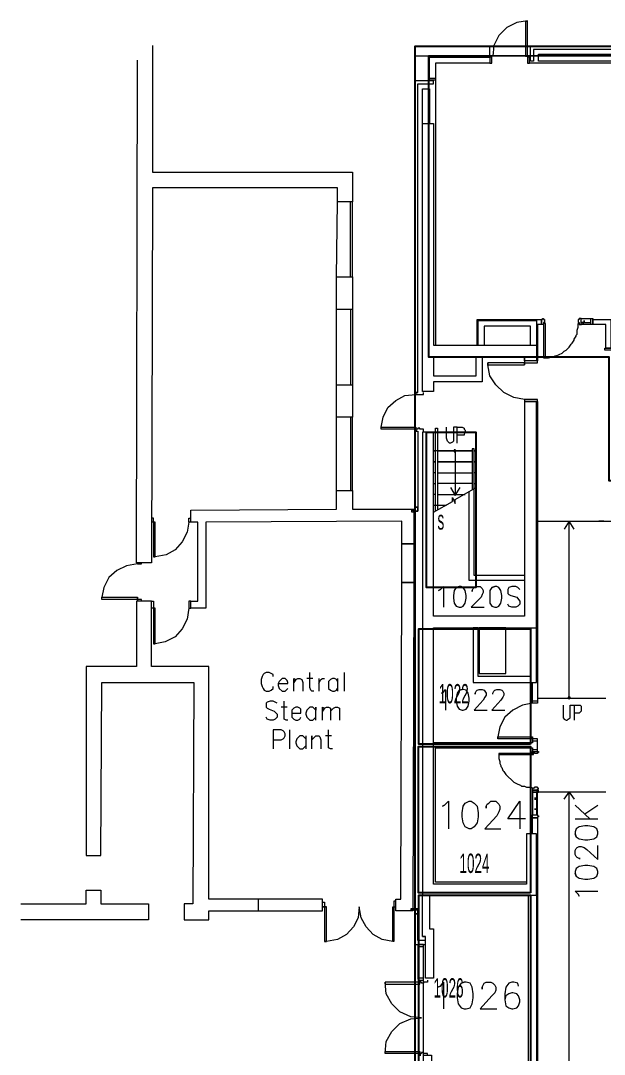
# Model space of a CAD drawing. Header units: metres. Extents: x 3 to 116, y 0 to 119.
# Drawn here: x 59.14 to 74.22, y 92.01 to 118.74 of the extents above; entities that cross this region are included whole.
import ezdxf

# ---------------------------------------------------------------- set-up
doc = ezdxf.new("R2010")
doc.units = ezdxf.units.M
doc.layers.add('Outside', color=7, linetype='Continuous')
doc.layers.add('PDF_Geometry', color=7, linetype='Continuous', transparency=0.8)
doc.styles.get("Standard").update_dxf_attribs({"font": 'arial.ttf', "width": 0.5, "height": 0.5})

msp = doc.modelspace()

# ---------------------------------------------------------------- linework, layer by layer
msp.add_lwpolyline([(69.682, 117.818), (69.682, 110.041), (74.338, 110.041), (74.338, 106.843), (91.885, 106.843), (91.885, 117.835), (69.682, 117.818)])
for points in [[(69.631, 108.097), (70.907, 108.097), (70.907, 104.08), (69.631, 104.08)], [(72.317, 100.023), (69.428, 100.023), (69.428, 103.008), (72.317, 103.008)], [(72.317, 96.181), (69.425, 96.181), (69.425, 99.967), (72.317, 99.967)], [(72.317, 91.238), (69.431, 91.238), (69.431, 96.124), (72.317, 96.124)]]:
    msp.add_lwpolyline(points, close=True)
at = {"layer": 'Outside'}
msp.add_lwpolyline([(92.232, 88.408), (89.611, 88.424), (89.611, 89.55), (74.594, 89.55), (74.594, 96.457), (76.18, 96.457), (76.18, 96.215), (77.024, 95.408), (78.61, 95.382), (79.48, 96.201), (79.48, 96.508), (81.552, 96.508), (81.552, 98.989), (90.404, 98.913, 0.420713), (91.632, 100.115), (91.658, 101.292), (94.011, 101.266), (94.037, 107.022), (92.092, 107.048), (92.092, 118.074), (69.324, 118.074), (69.324, 82.054)], format="xyb", dxfattribs=at)
at = {"layer": 'PDF_Geometry', "lineweight": 5}
for points in [[(72.189, 118.714), (72.24, 118.739), (72.189, 118.714), (72.189, 117.818), (72.24, 117.818), (72.24, 118.739), (71.959, 118.688), (71.703, 118.56), (71.499, 118.355), (71.371, 118.1), (71.345, 117.818)], [(62.545, 118.1), (62.545, 114.825), (67.712, 114.825), (67.712, 114.058), (67.329, 114.058)], [(71.268, 117.818), (71.268, 118.074), (69.324, 118.074), (69.324, 117.179), (69.324, 109.12), (69.401, 109.12), (69.35, 109.12), (69.35, 109.069), (69.554, 109.069), (69.554, 109.12)], [(72.24, 118.074), (72.317, 118.074)], [(72.317, 117.69), (72.317, 118.074), (76.282, 118.074), (76.282, 117.588), (75.489, 117.588), (75.489, 117.69), (76.206, 117.69), (76.206, 117.997), (72.394, 117.997), (72.394, 117.69), (72.317, 117.69), (72.292, 117.741), (72.292, 117.793)], [(67.303, 112.113), (67.329, 114.058), (67.329, 114.416), (62.545, 114.416), (62.519, 104.72), (62.135, 104.72), (62.161, 117.716)], [(69.682, 117.818), (69.324, 117.818)], [(71.268, 117.639), (71.319, 117.639), (71.319, 117.818), (71.294, 117.818), (71.294, 117.793), (71.268, 117.793), (71.268, 117.639), (69.861, 117.639), (69.861, 117.255), (69.861, 110.348)], [(75.464, 117.588), (75.464, 117.639), (72.292, 117.639)], [(74.875, 117.716), (74.875, 117.69), (72.522, 117.69), (72.522, 117.869), (74.875, 117.869)], [(69.401, 109.12), (69.401, 117.102), (69.81, 117.102), (69.81, 117.179), (69.324, 117.179)], [(69.529, 116.079), (69.529, 116.974), (69.708, 116.974), (69.708, 116.079)], [(72.599, 110.885), (72.599, 111.013), (72.599, 110.885), (72.496, 110.885), (72.496, 109.939), (72.471, 109.939), (72.164, 109.939), (72.164, 110.041), (72.164, 109.939), (72.164, 109.888), (72.496, 109.888), (72.496, 109.939), (72.164, 109.939), (72.164, 110.041), (71.064, 110.041), (71.064, 109.402), (69.81, 109.402), (69.81, 109.146), (69.529, 109.146), (69.529, 116.079), (69.81, 116.079), (69.81, 110.348), (72.471, 110.348), (72.471, 109.939)], [(67.661, 112.113), (67.661, 114.058)], [(67.712, 112.113), (67.712, 114.058)], [(67.303, 109.325), (67.303, 111.269)], [(67.661, 111.269), (67.661, 109.325)], [(67.712, 111.269), (67.712, 109.325)], [(70.936, 110.348), (70.936, 111.013), (72.599, 111.013)], [(70.961, 110.348), (70.961, 110.988), (72.471, 110.988), (72.471, 110.348)], [(73.622, 111.039), (73.878, 111.039)], [(73.699, 110.936), (73.699, 110.988), (73.699, 110.936), (73.622, 110.936)], [(73.929, 110.885), (73.929, 111.013), (73.929, 110.885), (73.878, 110.885), (73.878, 111.039), (73.929, 111.039), (73.929, 111.013)], [(74.261, 110.271), (74.261, 110.885), (73.929, 110.885), (73.929, 111.013), (74.389, 111.013), (74.389, 110.271), (74.261, 110.271), (74.415, 110.271), (74.415, 110.22), (74.236, 110.22), (74.236, 110.271), (74.261, 110.271), (74.389, 110.271)], [(72.317, 110.348), (72.317, 110.834), (71.115, 110.834), (71.115, 110.348)], [(72.65, 110.016), (72.701, 110.016), (72.701, 110.911), (72.65, 110.911), (72.65, 110.016), (72.778, 110.016), (72.88, 110.041), (72.906, 110.041), (72.957, 110.067), (72.982, 110.067), (73.136, 110.143), (73.187, 110.195), (73.238, 110.22), (73.315, 110.297), (73.366, 110.374), (73.392, 110.399), (73.443, 110.476), (73.443, 110.502), (73.494, 110.578), (73.494, 110.604), (73.52, 110.629), (73.52, 110.732), (73.545, 110.809), (73.545, 110.911)], [(73.878, 110.885), (73.622, 110.885), (73.699, 110.936), (73.878, 110.936)], [(72.164, 108.941), (71.882, 108.992), (71.626, 109.12), (71.422, 109.325), (71.268, 109.555), (71.217, 109.836), (71.217, 109.888), (71.217, 109.836), (72.164, 109.836), (72.164, 109.888), (71.217, 109.888)], [(72.164, 109.888), (72.164, 109.836)], [(68.454, 108.225), (68.505, 108.481), (68.633, 108.736), (68.838, 108.915), (69.068, 109.043), (69.35, 109.069)], [(69.81, 96.124), (72.471, 96.124), (72.471, 97.71), (72.215, 97.71), (72.215, 96.406), (69.81, 96.406), (69.81, 103.032), (72.471, 103.032), (72.471, 108.89), (72.164, 108.89), (72.164, 103.339), (69.81, 103.339), (69.81, 108.097), (69.529, 108.097), (69.529, 96.124)], [(72.471, 108.89), (72.496, 108.89), (72.496, 101.087), (72.368, 101.087), (72.368, 101.624)], [(63.542, 105.769), (63.542, 106.076), (67.303, 106.101), (67.303, 106.587), (67.712, 106.587), (67.712, 108.481)], [(67.303, 106.587), (67.303, 108.481)], [(67.661, 108.481), (67.661, 106.587)], [(69.554, 108.122), (69.554, 108.174), (69.452, 108.174), (69.452, 108.199), (69.401, 108.199), (69.401, 108.174), (69.35, 108.174), (69.35, 108.122), (69.375, 108.122), (69.35, 108.174), (68.454, 108.174), (68.454, 108.225), (69.35, 108.225), (69.35, 108.174)], [(69.324, 108.122), (69.401, 108.122)], [(69.861, 106.05), (69.861, 108.199), (69.912, 108.199), (69.912, 106.076)], [(70.424, 107.815), (70.424, 108.225), (70.322, 108.225), (70.322, 107.867), (70.296, 107.841), (70.245, 107.815), (70.219, 107.815), (70.168, 107.867), (70.143, 107.943), (70.143, 108.225)], [(70.424, 108.225), (70.552, 108.225), (70.603, 108.199), (70.603, 108.174), (70.629, 108.148), (70.629, 108.097), (70.603, 108.046), (70.603, 108.02), (70.424, 108.02)], [(72.471, 107.457), (72.471, 107.867)], [(72.471, 107.432), (72.471, 107.841)], [(69.912, 107.611), (70.808, 107.611), (69.81, 107.611), (69.861, 107.611)], [(69.81, 106.025), (70.296, 106.306), (70.296, 106.408), (70.373, 106.255), (70.373, 106.357), (70.91, 106.664), (70.91, 107.611)], [(70.399, 107.611), (70.373, 107.636), (70.347, 107.636), (70.347, 107.585), (70.373, 107.585), (70.399, 107.611), (70.373, 107.636), (70.347, 107.636), (70.399, 107.611), (70.347, 107.611), (70.399, 107.611), (70.347, 107.611), (70.373, 107.585), (70.347, 107.585)], [(70.373, 107.611), (70.373, 106.46)], [(72.164, 104.387), (70.859, 104.387), (70.859, 106.639), (70.859, 107.662), (70.808, 107.662), (70.808, 106.613)], [(72.164, 107.534), (72.164, 107.432)], [(69.81, 107.329), (69.861, 107.329)], [(69.861, 107.329), (69.81, 107.329), (69.861, 107.329)], [(70.859, 107.329), (70.91, 107.329)], [(70.859, 107.329), (70.91, 107.329), (70.859, 107.329)], [(69.861, 107.048), (69.81, 107.048)], [(69.912, 107.048), (70.808, 107.048)], [(70.91, 107.048), (70.859, 107.048)], [(69.81, 106.767), (69.861, 106.767)], [(70.808, 106.767), (69.912, 106.767)], [(70.859, 106.767), (70.91, 106.767)], [(67.712, 106.587), (67.712, 106.101), (69.298, 106.101), (69.298, 105.206), (68.991, 105.206), (68.991, 105.794), (63.926, 105.769), (63.926, 103.543), (63.542, 103.543), (63.542, 103.722), (63.721, 103.722), (63.721, 105.769), (63.491, 105.769), (63.491, 105.871), (63.542, 105.871)], [(69.861, 106.485), (69.81, 106.485)], [(69.912, 106.485), (70.629, 106.485)], [(70.245, 106.664), (70.373, 106.46), (70.501, 106.664)], [(72.164, 104.259), (70.731, 104.259), (70.731, 106.562)], [(69.298, 106.025), (69.247, 106.025), (69.247, 106.076), (69.298, 106.076), (69.273, 106.05), (69.401, 106.05), (69.273, 106.05), (69.401, 106.05), (69.401, 106.153), (69.35, 106.153), (69.401, 106.153), (69.401, 106.05)], [(70.143, 106.204), (69.81, 106.204)], [(62.57, 105.769), (62.57, 105.871), (62.519, 105.871)], [(62.621, 105.769), (62.57, 105.769), (62.519, 105.769)], [(63.491, 105.769), (63.44, 105.513), (63.312, 105.257), (63.133, 105.053), (62.903, 104.925), (62.621, 104.873), (62.57, 104.873), (62.621, 104.873), (62.621, 105.769), (62.57, 105.769), (62.57, 104.873)], [(72.496, 105.794), (74.261, 105.794), (74.441, 105.794)], [(73.443, 105.59), (73.315, 105.794), (73.187, 105.59)], [(73.34, 101.215), (73.34, 101.241), (73.289, 101.241), (73.289, 101.215), (73.315, 101.19), (73.34, 101.215), (73.315, 101.215), (73.315, 101.19), (73.315, 101.215), (73.34, 101.215), (73.34, 101.241), (73.315, 101.215), (73.315, 101.241), (73.315, 101.215), (73.289, 101.241), (73.289, 101.215), (73.315, 101.215), (73.315, 101.19), (73.315, 105.794)], [(74.21, 105.794), (74.082, 105.794)], [(62.161, 104.694), (61.88, 104.643), (61.624, 104.515), (61.419, 104.336), (61.291, 104.08), (61.24, 103.825)], [(62.161, 104.72), (62.161, 104.694), (62.263, 104.694), (62.263, 104.72)], [(69.989, 104.029), (69.938, 104.004), (69.989, 104.029), (70.066, 104.106), (70.066, 103.569)], [(70.399, 104.08), (70.475, 104.106), (70.399, 104.08), (70.347, 104.004), (70.322, 103.876), (70.322, 103.799), (70.347, 103.671), (70.399, 103.594), (70.475, 103.569), (70.526, 103.569), (70.578, 103.594), (70.629, 103.671), (70.654, 103.799), (70.654, 103.876), (70.629, 104.004), (70.578, 104.08), (70.526, 104.106), (70.475, 104.106)], [(70.808, 104.004), (70.808, 103.978), (70.808, 104.004), (70.833, 104.055), (70.859, 104.08), (70.91, 104.106), (71.012, 104.106), (71.064, 104.055), (71.089, 104.004), (71.089, 103.952), (71.064, 103.901), (71.038, 103.825), (70.782, 103.569), (71.115, 103.569)], [(71.319, 104.08), (71.396, 104.106), (71.319, 104.08), (71.268, 104.004), (71.268, 103.671), (71.319, 103.594), (71.396, 103.569), (71.447, 103.569), (71.499, 103.594), (71.55, 103.671), (71.575, 103.799), (71.575, 103.876), (71.55, 104.004), (71.499, 104.08), (71.447, 104.106), (71.396, 104.106)], [(71.985, 104.08), (72.036, 104.029), (71.985, 104.08), (71.933, 104.106), (71.831, 104.106), (71.754, 104.08), (71.729, 104.029), (71.729, 103.927), (71.754, 103.901), (71.806, 103.876), (71.959, 103.825), (72.01, 103.773), (72.036, 103.722), (72.036, 103.645), (71.985, 103.594), (71.933, 103.569), (71.831, 103.569), (71.754, 103.594), (71.729, 103.645)], [(62.161, 103.773), (62.161, 103.825)], [(62.263, 103.722), (62.263, 103.773), (62.161, 103.773), (62.161, 103.722)], [(62.57, 103.543), (62.621, 103.543)], [(63.491, 103.543), (63.44, 103.262), (63.312, 103.006), (63.133, 102.801), (62.877, 102.673), (62.621, 102.622)], [(63.542, 103.722), (63.542, 103.722)], [(72.317, 103.032), (72.317, 101.778), (70.961, 101.778), (70.961, 103.032), (70.833, 103.032), (70.833, 101.624), (72.471, 101.624), (72.471, 103.032)], [(65.666, 101.778), (65.666, 101.829), (65.563, 101.88), (65.487, 101.88), (65.436, 101.855), (65.41, 101.829), (65.384, 101.778), (65.359, 101.701), (65.359, 101.599), (65.384, 101.522), (65.41, 101.471), (65.436, 101.42), (65.487, 101.394), (65.563, 101.394), (65.615, 101.42), (65.666, 101.471), (65.666, 101.522)], [(66.715, 101.394), (66.663, 101.394), (66.638, 101.42), (66.612, 101.497), (66.612, 101.88)], [(67.508, 101.394), (67.508, 101.88)], [(65.794, 101.599), (66.049, 101.599), (66.049, 101.624), (66.024, 101.676), (65.973, 101.727), (65.896, 101.727), (65.819, 101.65), (65.794, 101.599), (65.794, 101.548), (65.819, 101.471), (65.896, 101.394), (65.973, 101.394), (66.049, 101.471)], [(66.203, 101.394), (66.203, 101.727), (66.254, 101.701), (66.203, 101.624), (66.254, 101.701), (66.305, 101.727), (66.356, 101.727), (66.408, 101.701), (66.433, 101.624), (66.433, 101.394)], [(66.689, 101.727), (66.536, 101.727)], [(66.843, 101.727), (66.843, 101.394)], [(66.843, 101.599), (66.894, 101.701), (66.945, 101.727), (66.996, 101.727)], [(67.329, 101.65), (67.303, 101.701), (67.252, 101.727), (67.201, 101.727), (67.15, 101.701), (67.098, 101.65), (67.098, 101.471), (67.15, 101.42), (67.201, 101.394), (67.252, 101.394), (67.303, 101.42), (67.329, 101.471)], [(67.329, 101.727), (67.329, 101.394)], [(70.066, 101.369), (70.015, 101.343), (70.066, 101.369), (70.117, 101.445), (70.117, 100.908)], [(70.475, 101.42), (70.552, 101.445), (70.475, 101.42), (70.424, 101.343), (70.399, 101.215), (70.399, 101.138), (70.424, 101.011), (70.475, 100.934), (70.552, 100.908), (70.578, 100.908), (70.654, 100.934), (70.705, 101.011), (70.731, 101.138), (70.731, 101.215), (70.705, 101.343), (70.654, 101.42), (70.578, 101.445), (70.552, 101.445)], [(70.885, 101.343), (70.885, 101.317), (70.885, 101.343), (70.91, 101.394), (70.936, 101.42), (70.987, 101.445), (71.064, 101.445), (71.115, 101.42), (71.14, 101.394), (71.166, 101.343), (71.166, 101.292), (71.14, 101.241), (71.089, 101.164), (70.859, 100.908), (71.192, 100.908)], [(71.345, 101.317), (71.345, 101.343), (71.371, 101.394), (71.396, 101.42), (71.447, 101.445), (71.524, 101.445), (71.575, 101.42), (71.601, 101.394), (71.626, 101.343), (71.626, 101.292), (71.601, 101.241), (71.55, 101.164), (71.319, 100.908), (71.652, 100.908)], [(65.768, 101.087), (65.666, 101.138), (65.589, 101.138), (65.512, 101.113), (65.487, 101.087), (65.487, 100.985), (65.512, 100.959), (65.563, 100.934), (65.691, 100.883), (65.768, 100.806), (65.768, 100.729), (65.717, 100.678), (65.666, 100.652), (65.589, 100.652), (65.512, 100.678), (65.487, 100.729)], [(66.049, 100.652), (65.998, 100.652), (65.947, 100.678), (65.947, 100.755), (65.947, 101.138)], [(72.368, 101.087), (72.113, 101.036), (71.857, 100.908), (71.652, 100.729), (71.524, 100.473), (71.473, 100.217), (71.473, 100.166), (71.473, 100.217), (72.368, 100.217), (72.368, 100.166), (71.473, 100.166)], [(72.496, 101.138), (72.368, 101.138)], [(72.496, 101.215), (74.261, 101.215)], [(66.024, 100.985), (65.87, 100.985)], [(66.152, 100.831), (66.382, 100.831), (66.382, 100.934), (66.356, 100.959), (66.305, 100.985), (66.254, 100.985), (66.203, 100.959), (66.152, 100.908), (66.152, 100.729), (66.203, 100.678), (66.254, 100.652), (66.305, 100.652), (66.356, 100.678), (66.382, 100.729)], [(66.766, 100.652), (66.766, 100.985), (66.766, 100.908), (66.689, 100.985), (66.612, 100.985), (66.536, 100.908), (66.51, 100.831), (66.51, 100.806), (66.536, 100.729), (66.612, 100.652), (66.689, 100.652), (66.766, 100.729)], [(66.945, 100.652), (66.945, 100.985), (66.996, 100.959), (66.945, 100.883), (66.996, 100.959), (67.047, 100.985), (67.098, 100.985), (67.15, 100.959), (67.15, 100.652)], [(67.15, 100.883), (67.226, 100.959), (67.277, 100.985), (67.329, 100.985), (67.38, 100.959), (67.38, 100.652)], [(73.161, 101.036), (73.161, 100.704), (73.187, 100.678), (73.238, 100.652), (73.264, 100.652), (73.289, 100.678), (73.34, 100.704), (73.34, 101.036), (73.443, 101.036), (73.443, 100.652)], [(73.443, 101.036), (73.596, 101.036), (73.622, 101.011), (73.622, 100.883), (73.571, 100.831), (73.443, 100.831)], [(65.666, 100.141), (65.87, 100.141), (65.922, 100.166), (65.947, 100.192), (65.973, 100.243), (65.973, 100.294), (65.947, 100.345), (65.922, 100.371), (65.87, 100.397), (65.666, 100.397), (65.666, 99.91)], [(66.101, 99.91), (66.101, 100.397)], [(67.201, 99.91), (67.15, 99.91), (67.098, 99.936), (67.098, 100.013), (67.098, 100.397)], [(66.51, 100.166), (66.433, 100.243), (66.356, 100.243), (66.28, 100.166), (66.254, 100.09), (66.254, 100.064), (66.28, 99.987), (66.356, 99.91), (66.433, 99.91), (66.51, 99.987)], [(66.51, 100.243), (66.51, 99.91)], [(66.663, 99.91), (66.663, 100.243), (66.663, 100.141), (66.766, 100.243), (66.843, 100.243), (66.868, 100.217), (66.894, 100.141), (66.894, 99.91)], [(67.175, 100.243), (67.022, 100.243)], [(72.215, 96.457), (69.861, 96.457), (69.861, 99.936), (72.368, 99.936), (72.368, 99.834), (72.496, 99.834), (72.496, 100.166), (72.368, 100.166), (72.368, 100.064), (69.81, 100.064)], [(72.368, 100.166), (72.368, 100.217)], [(72.368, 100.115), (72.496, 100.115)], [(71.499, 99.783), (71.499, 99.757), (72.394, 99.757), (72.394, 99.783), (71.499, 99.783), (71.499, 99.655), (71.524, 99.578), (71.524, 99.527), (71.55, 99.476), (71.55, 99.45), (71.575, 99.424), (71.601, 99.348), (71.626, 99.322), (71.678, 99.245), (71.882, 99.041), (71.985, 98.989), (72.061, 98.964), (72.087, 98.938), (72.164, 98.938), (72.215, 98.913), (72.317, 98.913), (72.394, 98.887)], [(72.368, 99.885), (72.496, 99.885)], [(72.496, 98.836), (72.368, 98.836), (72.368, 98.785), (72.522, 98.785), (72.522, 98.836), (72.496, 98.836), (72.471, 98.785), (72.471, 98.631), (72.42, 98.631)], [(74.261, 98.785), (72.496, 98.785), (72.368, 98.785), (72.368, 98.196), (72.496, 98.196), (72.496, 98.785)], [(73.187, 98.606), (73.315, 98.785)], [(73.315, 90.343), (73.315, 98.785), (73.443, 98.606)], [(70.092, 98.452), (70.04, 98.427), (70.092, 98.452), (70.194, 98.555), (70.194, 97.838)], [(71.166, 98.427), (71.166, 98.376), (71.166, 98.427), (71.192, 98.478), (71.243, 98.503), (71.294, 98.555), (71.422, 98.555), (71.499, 98.478), (71.524, 98.427), (71.524, 98.35), (71.499, 98.273), (71.447, 98.171), (71.14, 97.838), (71.55, 97.838)], [(72.189, 98.094), (71.729, 98.094), (72.036, 98.555), (72.036, 97.838)], [(72.42, 98.606), (72.471, 98.606), (72.471, 98.35), (72.42, 98.35), (72.471, 98.35), (72.471, 98.196)], [(73.852, 98.094), (73.468, 98.452)], [(73.724, 98.222), (74.057, 98.452)], [(72.368, 98.12), (72.496, 98.12), (72.368, 98.12), (72.368, 98.196), (72.496, 98.196), (72.496, 98.171), (72.522, 98.171), (72.522, 98.145), (72.496, 98.145), (72.496, 98.12), (72.496, 90.266), (72.292, 90.266), (72.036, 90.215), (71.831, 90.112), (71.652, 89.959), (71.524, 89.729), (71.473, 89.498)], [(72.368, 97.71), (72.368, 98.12), (72.496, 98.12)], [(73.468, 98.094), (74.057, 98.094)], [(73.494, 97.634), (73.468, 97.71), (73.494, 97.634), (73.571, 97.582), (73.724, 97.557), (73.801, 97.557), (73.954, 97.582), (74.031, 97.634), (74.057, 97.71), (74.057, 97.762), (74.031, 97.838), (73.954, 97.889), (73.801, 97.915), (73.724, 97.915), (73.571, 97.889), (73.494, 97.838), (73.468, 97.762), (73.468, 97.71)], [(73.571, 97.071), (73.596, 97.071), (73.571, 97.071), (73.52, 97.096), (73.494, 97.122), (73.468, 97.173), (73.468, 97.275), (73.494, 97.327), (73.52, 97.352), (73.571, 97.378), (73.622, 97.378), (73.699, 97.352), (73.775, 97.301), (74.057, 97.045), (74.057, 97.403)], [(73.494, 96.61), (73.468, 96.687), (73.494, 96.61), (73.571, 96.559), (73.724, 96.534), (73.801, 96.534), (73.954, 96.559), (74.031, 96.61), (74.057, 96.687), (74.057, 96.738), (74.031, 96.815), (73.954, 96.866), (73.801, 96.892), (73.724, 96.892), (73.571, 96.866), (73.494, 96.815), (73.468, 96.738), (73.468, 96.687)], [(59.142, 95.894), (60.831, 95.894), (60.831, 96.252), (61.214, 96.252), (61.214, 95.894), (62.442, 95.894), (62.442, 95.485), (59.142, 95.485)], [(65.282, 96.022), (65.282, 95.715)], [(69.529, 95.05), (69.605, 95.05), (69.529, 95.05), (69.529, 96.124), (72.343, 96.124)], [(72.906, 88.987), (72.496, 88.987), (69.554, 88.987), (69.554, 91.98), (69.759, 91.98), (69.759, 91.443), (72.266, 91.443), (72.266, 96.124)], [(69.708, 96.124), (69.708, 95.254), (69.81, 95.254), (69.81, 93.975), (69.605, 93.975), (69.605, 95.05)], [(72.471, 96.124), (72.471, 90.317)], [(73.545, 96.15), (73.571, 96.099), (73.545, 96.15), (73.468, 96.227), (74.057, 96.227)], [(66.945, 95.817), (66.945, 95.945), (66.996, 95.945), (66.996, 95.817), (66.945, 95.817), (66.996, 95.817), (67.047, 95.817)], [(68.787, 94.922), (68.761, 94.922), (68.48, 94.973), (68.25, 95.101), (68.071, 95.306), (67.943, 95.536), (67.891, 95.817), (67.866, 95.536), (67.738, 95.306), (67.559, 95.101), (67.329, 94.973), (67.047, 94.922), (66.996, 94.922), (67.047, 94.922), (67.047, 95.817), (66.996, 95.817), (66.996, 94.922)], [(69.222, 95.766), (69.273, 95.766), (69.222, 95.766), (69.222, 95.741), (69.273, 95.741), (69.247, 95.741), (69.401, 95.741), (69.401, 95.766), (69.247, 95.766), (69.247, 95.741)], [(69.401, 95.741), (69.401, 95.638), (69.35, 95.638), (69.401, 95.638), (69.401, 95.766)], [(69.426, 94.845), (69.426, 94.82), (69.401, 94.82), (69.401, 93.95)], [(69.426, 93.95), (69.426, 94.794)], [(72.164, 73.254), (72.164, 73.458), (72.266, 73.458), (72.266, 72.921), (69.554, 72.921), (69.554, 94.845)], [(69.657, 93.924), (69.657, 93.873), (69.554, 93.873), (69.554, 93.847), (69.503, 93.847), (69.503, 93.873), (69.452, 93.873), (69.452, 93.924), (69.478, 93.924), (69.452, 93.873), (68.557, 93.873), (68.557, 93.822), (69.452, 93.822), (69.452, 93.873)], [(68.557, 92.031), (68.582, 92.338), (68.736, 92.594), (68.94, 92.799), (69.222, 92.926), (69.503, 92.952), (69.222, 92.978), (68.94, 93.106), (68.736, 93.31), (68.582, 93.566), (68.557, 93.873)], [(69.989, 93.771), (69.912, 93.745), (69.989, 93.771), (70.066, 93.873), (70.066, 93.182)], [(70.526, 93.847), (70.603, 93.873), (70.526, 93.847), (70.45, 93.745), (70.424, 93.566), (70.424, 93.464), (70.45, 93.31), (70.526, 93.208), (70.603, 93.182), (70.654, 93.182), (70.757, 93.208), (70.808, 93.31), (70.833, 93.464), (70.833, 93.566), (70.808, 93.745), (70.757, 93.847), (70.654, 93.873), (70.603, 93.873)], [(71.064, 93.745), (71.064, 93.694), (71.064, 93.745), (71.115, 93.847), (71.166, 93.873), (71.294, 93.873), (71.345, 93.847), (71.396, 93.796), (71.422, 93.745), (71.422, 93.668), (71.396, 93.592), (71.319, 93.515), (71.012, 93.182), (71.447, 93.182)], [(72.01, 93.771), (71.985, 93.847), (71.882, 93.873), (71.831, 93.873), (71.754, 93.847), (71.678, 93.745), (71.652, 93.566), (71.652, 93.413), (71.678, 93.259), (71.754, 93.208), (71.831, 93.182), (71.857, 93.182), (71.959, 93.208), (72.01, 93.259), (72.036, 93.361), (72.036, 93.413), (72.01, 93.515), (71.959, 93.566), (71.857, 93.592), (71.831, 93.592), (71.754, 93.566), (71.678, 93.515), (71.652, 93.413)], [(69.657, 91.98), (69.657, 92.031), (69.554, 92.031), (69.554, 92.057), (69.503, 92.057), (69.503, 92.031), (69.452, 92.031), (69.452, 91.98), (69.478, 91.98), (69.452, 92.031), (68.557, 92.031), (68.557, 92.082), (69.452, 92.082), (69.452, 92.031)]]:
    msp.add_lwpolyline(points, dxfattribs=at)
for points in [[(69.682, 117.818), (69.682, 117.23), (69.708, 117.23), (69.708, 117.793), (71.268, 117.793), (71.294, 117.818)], [(72.24, 117.793), (72.24, 117.639), (72.292, 117.639), (72.292, 117.793), (72.266, 117.793), (72.266, 117.818), (72.24, 117.818)], [(69.708, 117.204), (69.682, 117.204), (69.682, 117.23), (69.708, 117.23), (69.708, 117.255), (69.861, 117.255), (69.861, 117.204)], [(67.303, 112.113), (67.712, 112.113), (67.712, 111.269), (67.303, 111.269)], [(72.675, 111.013), (72.675, 110.936), (72.65, 110.936), (72.65, 110.885), (72.599, 110.885), (72.599, 111.013), (72.624, 111.013), (72.624, 111.039), (72.65, 111.039), (72.65, 111.013)], [(73.545, 111.013), (73.545, 110.936), (73.571, 110.936), (73.571, 110.885), (73.622, 110.885), (73.622, 111.039), (73.571, 111.039), (73.571, 111.013)], [(69.81, 109.555), (70.91, 109.555), (70.91, 110.041), (69.81, 110.041)], [(67.303, 109.325), (67.712, 109.325), (67.712, 108.481), (67.303, 108.481)], [(72.496, 108.89), (72.496, 108.941), (72.164, 108.941), (72.164, 108.89)], [(69.324, 106.153), (69.324, 108.122), (69.401, 108.122), (69.401, 106.153)], [(70.91, 107.611), (70.859, 107.611)], [(70.808, 107.329), (69.912, 107.329)], [(68.991, 104.208), (68.991, 105.206), (69.298, 105.206), (69.298, 104.208)], [(68.838, 96.022), (68.966, 96.022), (68.991, 104.208), (69.298, 104.208), (69.273, 95.715), (68.838, 95.715)], [(61.24, 103.773), (61.24, 103.825), (62.161, 103.825), (62.161, 103.773)], [(63.363, 95.485), (64.003, 95.485), (64.003, 95.715), (66.945, 95.715), (66.945, 96.022), (64.003, 96.022), (64.003, 102.034), (62.519, 102.034), (62.519, 103.722), (62.135, 103.722), (62.135, 102.034), (60.831, 102.034), (60.831, 97.148), (61.214, 97.148), (61.24, 101.624), (63.619, 101.624), (63.594, 95.894), (63.363, 95.894)], [(62.519, 103.543), (62.519, 103.722), (62.57, 103.722), (62.57, 103.543)], [(62.621, 102.622), (62.621, 103.543), (62.57, 103.543), (62.57, 102.622)], [(63.542, 103.543), (63.542, 103.722), (63.491, 103.722), (63.491, 103.543)], [(70.987, 103.032), (70.987, 101.855), (71.678, 101.855), (71.678, 103.032)], [(72.496, 99.783), (72.42, 99.783), (72.42, 99.808), (72.368, 99.808), (72.368, 99.834), (72.522, 99.834), (72.522, 99.808), (72.496, 99.808)], [(72.496, 98.913), (72.42, 98.913), (72.42, 98.887), (72.368, 98.887), (72.368, 98.836), (72.496, 98.836), (72.496, 98.862), (72.522, 98.862), (72.522, 98.887), (72.496, 98.887)], [(70.731, 98.555), (70.782, 98.555), (70.859, 98.503), (70.936, 98.427), (70.961, 98.248), (70.961, 98.145), (70.936, 97.992), (70.859, 97.889), (70.782, 97.838), (70.731, 97.838), (70.629, 97.889), (70.578, 97.992), (70.552, 98.145), (70.552, 98.248), (70.578, 98.427), (70.629, 98.503)], [(68.761, 94.922), (68.761, 95.817), (68.787, 95.817), (68.787, 94.922)], [(68.838, 95.817), (68.838, 95.971), (68.787, 95.971), (68.787, 95.817)], [(69.401, 95.638), (69.324, 95.638), (69.324, 94.845), (69.605, 94.845), (69.605, 94.947), (69.401, 94.947)], [(69.426, 94.794), (69.554, 94.794), (69.554, 94.845), (69.426, 94.845), (69.426, 94.82), (69.401, 94.82), (69.401, 94.794)], [(69.426, 93.924), (69.554, 93.924), (69.554, 93.975), (69.426, 93.975), (69.426, 93.95), (69.401, 93.95), (69.426, 93.95)]]:
    msp.add_lwpolyline(points, close=True, dxfattribs=at)

# ---------------------------------------------------------------- texts
at = {"char_height": 0.5, "attachment_point": 1}
for s, width, insert in [('s', 0.81864, (69.912, 106.076)), ('1022', 1.62754, (69.942, 101.583)), ('1024', 1.43028, (70.48, 97.196)), ('1026', 1.91905, (69.81, 93.975))]:
    msp.add_mtext_dynamic_manual_height_columns(s, width=width, gutter_width=2.5, heights=[0], dxfattribs=dict(at, insert=insert))

doc.saveas('drawing.dxf')
